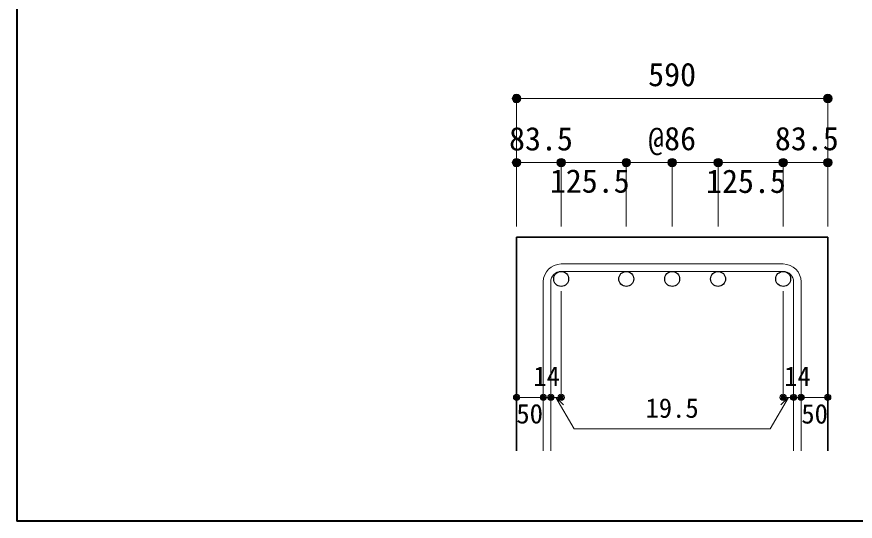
# Model space of a CAD drawing. Units: millimetres at full size, sheet at 1:20; details may follow other scales. Extents: x -3982 to 3969, y -2797 to 2801.
# Drawn here: x -3982 to -2411, y -2797 to -1851 of the extents above; entities that cross this region are included whole.
import ezdxf
from ezdxf.enums import TextEntityAlignment as Align

# ---------------------------------------------------------------- set-up
doc = ezdxf.new("R2010")
doc.units = ezdxf.units.MM
doc.header["$LTSCALE"] = 20
doc.header["$PDMODE"] = 32
doc.header["$PDSIZE"] = 12
for name, color, linetype, lineweight in [('6-1_躯体線', 2, 'Continuous', 35), ('6-5_梁主筋', 7, 'Continuous', 18), ('6-6_S.T.P.', 7, 'Continuous', 18), ('6-D_寸法', 4, 'Continuous', 9), ('F-0_枠', 6, 'Continuous', 40)]:
    doc.layers.add(name, color=color, linetype=linetype, lineweight=lineweight)
doc.styles.add('ＭＳ ゴシック', font='')
doc.styles.get('ＭＳ ゴシック').set_extended_font_data('MS Gothic')

msp = doc.modelspace()

# ---------------------------------------------------------------- linework, layer by layer
at = {"layer": '6-1_躯体線'}
for p, q in [((-3045.37, -2264.67), (-3045.37, -2664.67)), ((-3045.37, -2264.67), (-2462.37, -2264.67)), ((-2462.37, -2264.67), (-2462.37, -2664.67))]:
    msp.add_line(p, q, dxfattribs=at)
at = {"layer": '6-5_梁主筋', "color": 3, "lineweight": 25}
for centre in [(-2961.87, -2342.67), (-2839.87, -2342.67), (-2753.87, -2342.67), (-2667.87, -2342.67), (-2545.87, -2342.67)]:
    msp.add_circle(centre, 14, dxfattribs=at)
at = {"layer": '6-6_S.T.P.'}
for p, q in [((-2545.87, -2314.67), (-2961.87, -2314.67)), ((-2545.87, -2328.67), (-2961.87, -2328.67)), ((-2995.37, -2348.17), (-2995.37, -2664.67)), ((-2981.37, -2348.17), (-2981.37, -2664.67)), ((-2526.37, -2348.17), (-2526.37, -2664.67)), ((-2512.37, -2348.17), (-2512.37, -2664.67))]:
    msp.add_line(p, q, dxfattribs=at)
for centre, radius, start, end in [((-2961.87, -2348.17), 33.5, 90, 180), ((-2545.87, -2348.17), 33.5, 0, 90), ((-2961.87, -2348.17), 19.5, 90, 180), ((-2545.87, -2348.17), 19.5, 0, 90)]:
    msp.add_arc(centre, radius, start, end, dxfattribs=at)
at = {"layer": '6-D_寸法'}
for p, q in [((-3045.37, -2004.67), (-3045.37, -2124.67)), ((-3045.37, -2004.67), (-2462.37, -2004.67)), ((-2462.37, -2004.67), (-2462.37, -2124.67)), ((-3045.37, -2124.67), (-2961.87, -2124.67)), ((-3045.37, -2124.67), (-3045.37, -2244.67)), ((-2961.87, -2124.67), (-2961.87, -2244.67)), ((-2961.87, -2124.67), (-2753.87, -2124.67)), ((-2839.87, -2124.67), (-2839.87, -2244.67)), ((-2753.87, -2124.67), (-2753.87, -2244.67)), ((-2753.87, -2124.67), (-2462.37, -2124.67)), ((-2667.87, -2124.67), (-2667.87, -2244.67)), ((-2545.87, -2124.67), (-2545.87, -2244.67)), ((-2462.37, -2124.67), (-2462.37, -2244.67)), ((-2961.87, -2564.67), (-2961.87, -2365.34)), ((-2545.87, -2564.67), (-2545.87, -2365.34)), ((-3045.37, -2564.67), (-2995.37, -2564.67)), ((-2995.37, -2564.67), (-2961.87, -2564.67)), ((-2971.62, -2564.67), (-2957.48, -2578.81)), ((-2971.62, -2564.67), (-2937.39, -2623.95)), ((-2536.12, -2564.67), (-2570.34, -2623.95)), ((-2536.12, -2564.67), (-2550.26, -2578.81)), ((-2545.87, -2564.67), (-2462.37, -2564.67)), ((-2526.37, -2564.67), (-2512.37, -2564.67)), ((-2937.39, -2623.95), (-2570.34, -2623.95))]:
    msp.add_line(p, q, dxfattribs=at)
for centre, radius in [((-3045.37, -2004.67), 8), ((-3045.37, -2004.67), 7.2), ((-3045.37, -2004.67), 6.4), ((-3045.37, -2004.67), 5.6), ((-3045.37, -2004.67), 4.8), ((-3045.37, -2004.67), 4), ((-3045.37, -2004.67), 3.2), ((-3045.37, -2004.67), 2.4), ((-3045.37, -2004.67), 1.6), ((-3045.37, -2004.67), 0.8), ((-2462.37, -2004.67), 8), ((-2462.37, -2004.67), 7.2), ((-2462.37, -2004.67), 6.4), ((-2462.37, -2004.67), 5.6), ((-2462.37, -2004.67), 4.8), ((-2462.37, -2004.67), 4), ((-2462.37, -2004.67), 3.2), ((-2462.37, -2004.67), 2.4), ((-2462.37, -2004.67), 1.6), ((-2462.37, -2004.67), 0.8), ((-3045.37, -2124.67), 8), ((-3045.37, -2124.67), 7.2), ((-3045.37, -2124.67), 6.4), ((-3045.37, -2124.67), 5.6), ((-3045.37, -2124.67), 4.8), ((-3045.37, -2124.67), 4), ((-2961.87, -2124.67), 8), ((-2961.87, -2124.67), 7.2), ((-2961.87, -2124.67), 6.4), ((-2961.87, -2124.67), 5.6), ((-2961.87, -2124.67), 4.8), ((-2961.87, -2124.67), 4), ((-2839.87, -2124.67), 8), ((-2839.87, -2124.67), 7.2), ((-2839.87, -2124.67), 6.4), ((-2839.87, -2124.67), 5.6), ((-2839.87, -2124.67), 4.8), ((-2839.87, -2124.67), 4), ((-2753.87, -2124.67), 8), ((-2753.87, -2124.67), 7.2), ((-2753.87, -2124.67), 6.4), ((-2753.87, -2124.67), 5.6), ((-2753.87, -2124.67), 4.8), ((-2753.87, -2124.67), 4), ((-2667.87, -2124.67), 8), ((-2667.87, -2124.67), 7.2), ((-2667.87, -2124.67), 6.4), ((-2667.87, -2124.67), 5.6), ((-2667.87, -2124.67), 4.8), ((-2667.87, -2124.67), 4), ((-2545.87, -2124.67), 8), ((-2545.87, -2124.67), 7.2), ((-2545.87, -2124.67), 6.4), ((-2545.87, -2124.67), 5.6), ((-2545.87, -2124.67), 4.8), ((-2545.87, -2124.67), 4), ((-2462.37, -2124.67), 8), ((-2462.37, -2124.67), 7.2), ((-2462.37, -2124.67), 6.4), ((-2462.37, -2124.67), 5.6), ((-2462.37, -2124.67), 4.8), ((-2462.37, -2124.67), 4), ((-3045.37, -2124.67), 3.2), ((-3045.37, -2124.67), 2.4), ((-3045.37, -2124.67), 1.6), ((-3045.37, -2124.67), 0.8), ((-2961.87, -2124.67), 3.2), ((-2961.87, -2124.67), 2.4), ((-2961.87, -2124.67), 1.6), ((-2961.87, -2124.67), 0.8), ((-2839.87, -2124.67), 3.2), ((-2839.87, -2124.67), 2.4), ((-2839.87, -2124.67), 1.6), ((-2839.87, -2124.67), 0.8), ((-2753.87, -2124.67), 3.2), ((-2753.87, -2124.67), 2.4), ((-2753.87, -2124.67), 1.6), ((-2753.87, -2124.67), 0.8), ((-2667.87, -2124.67), 3.2), ((-2667.87, -2124.67), 2.4), ((-2667.87, -2124.67), 1.6), ((-2667.87, -2124.67), 0.8), ((-2545.87, -2124.67), 3.2), ((-2545.87, -2124.67), 2.4), ((-2545.87, -2124.67), 1.6), ((-2545.87, -2124.67), 0.8), ((-2462.37, -2124.67), 3.2), ((-2462.37, -2124.67), 2.4), ((-2462.37, -2124.67), 1.6), ((-2462.37, -2124.67), 0.8), ((-3045.37, -2564.67), 4), ((-2995.37, -2564.67), 4), ((-2981.37, -2564.67), 4), ((-2961.87, -2564.67), 4), ((-2545.87, -2564.67), 4), ((-2526.37, -2564.67), 4), ((-2512.37, -2564.67), 4), ((-2462.37, -2564.67), 4), ((-3045.37, -2564.67), 3.6), ((-3045.37, -2564.67), 3.2), ((-3045.37, -2564.67), 2.8), ((-3045.37, -2564.67), 2.4), ((-3045.37, -2564.67), 2), ((-3045.37, -2564.67), 1.6), ((-3045.37, -2564.67), 1.2), ((-3045.37, -2564.67), 0.8), ((-3045.37, -2564.67), 0.4), ((-2995.37, -2564.67), 3.6), ((-2995.37, -2564.67), 3.2), ((-2995.37, -2564.67), 2.8), ((-2995.37, -2564.67), 2.4), ((-2995.37, -2564.67), 2), ((-2995.37, -2564.67), 1.6), ((-2995.37, -2564.67), 1.2), ((-2995.37, -2564.67), 0.8), ((-2995.37, -2564.67), 0.4), ((-2981.37, -2564.67), 3.6), ((-2981.37, -2564.67), 3.2), ((-2981.37, -2564.67), 2.8), ((-2981.37, -2564.67), 2.4), ((-2981.37, -2564.67), 2), ((-2981.37, -2564.67), 1.6), ((-2981.37, -2564.67), 1.2), ((-2981.37, -2564.67), 0.8), ((-2981.37, -2564.67), 0.4), ((-2961.87, -2564.67), 3.6), ((-2961.87, -2564.67), 3.2), ((-2961.87, -2564.67), 2.8), ((-2961.87, -2564.67), 2.4), ((-2961.87, -2564.67), 2), ((-2961.87, -2564.67), 1.6), ((-2961.87, -2564.67), 1.2), ((-2961.87, -2564.67), 0.8), ((-2961.87, -2564.67), 0.4), ((-2545.87, -2564.67), 3.6), ((-2545.87, -2564.67), 3.2), ((-2545.87, -2564.67), 2.8), ((-2545.87, -2564.67), 2.4), ((-2545.87, -2564.67), 2), ((-2545.87, -2564.67), 1.6), ((-2545.87, -2564.67), 1.2), ((-2545.87, -2564.67), 0.8), ((-2545.87, -2564.67), 0.4), ((-2526.37, -2564.67), 3.6), ((-2526.37, -2564.67), 3.2), ((-2526.37, -2564.67), 2.8), ((-2526.37, -2564.67), 2.4), ((-2526.37, -2564.67), 2), ((-2526.37, -2564.67), 1.6), ((-2526.37, -2564.67), 1.2), ((-2526.37, -2564.67), 0.8), ((-2526.37, -2564.67), 0.4), ((-2512.37, -2564.67), 3.6), ((-2512.37, -2564.67), 3.2), ((-2512.37, -2564.67), 2.8), ((-2512.37, -2564.67), 2.4), ((-2512.37, -2564.67), 2), ((-2512.37, -2564.67), 1.6), ((-2512.37, -2564.67), 1.2), ((-2512.37, -2564.67), 0.8), ((-2512.37, -2564.67), 0.4), ((-2462.37, -2564.67), 3.6), ((-2462.37, -2564.67), 3.2), ((-2462.37, -2564.67), 2.8), ((-2462.37, -2564.67), 2.4), ((-2462.37, -2564.67), 2), ((-2462.37, -2564.67), 1.6), ((-2462.37, -2564.67), 1.2), ((-2462.37, -2564.67), 0.8), ((-2462.37, -2564.67), 0.4)]:
    msp.add_circle(centre, radius, dxfattribs=at)
at = {"layer": '6-D_寸法', "color": 7}
for p in [(-3045.37, -2004.67), (-2462.37, -2004.67), (-3045.37, -2124.67), (-2961.87, -2124.67), (-2839.87, -2124.67), (-2753.87, -2124.67), (-2667.87, -2124.67), (-2545.87, -2124.67), (-2462.37, -2124.67), (-3045.37, -2564.67), (-2995.37, -2564.67), (-2981.37, -2564.67), (-2961.87, -2564.67), (-2545.87, -2564.67), (-2526.37, -2564.67), (-2512.37, -2564.67), (-2462.37, -2564.67)]:
    msp.add_point(p, dxfattribs=at)
at = {"layer": 'F-0_枠'}
for p in [(-3981.92, 2800.77), (3969.4, -2796.83)]:
    msp.add_line(p, (-3981.92, -2796.83), dxfattribs=at)

# ---------------------------------------------------------------- texts
at = {"layer": '6-D_寸法', "style": 'ＭＳ ゴシック'}
for s, height, p in [('590', 43.99, (-2798.87, -1994.67)), ('@86', 43.99, (-2798.87, -2114.67)), ('83.5', 43.99, (-3059.53, -2115.06)), ('83.5', 43.99, (-2561.42, -2114.75)), ('125.5', 43.99, (-2983.11, -2194.27)), ('125.5', 43.99, (-2690.39, -2194.72)), ('14', 36.66, (-3014.12, -2554.37)), ('14', 36.66, (-2544.13, -2554.37)), ('19.5', 36.66, (-2803.87, -2613.95)), ('50', 36.66, (-3045.84, -2624.6)), ('50', 36.66, (-2511.89, -2624.77))]:
    msp.add_text(s, height=height, dxfattribs=at).set_placement(p, align=Align.BOTTOM_LEFT)

doc.saveas('drawing.dxf')
